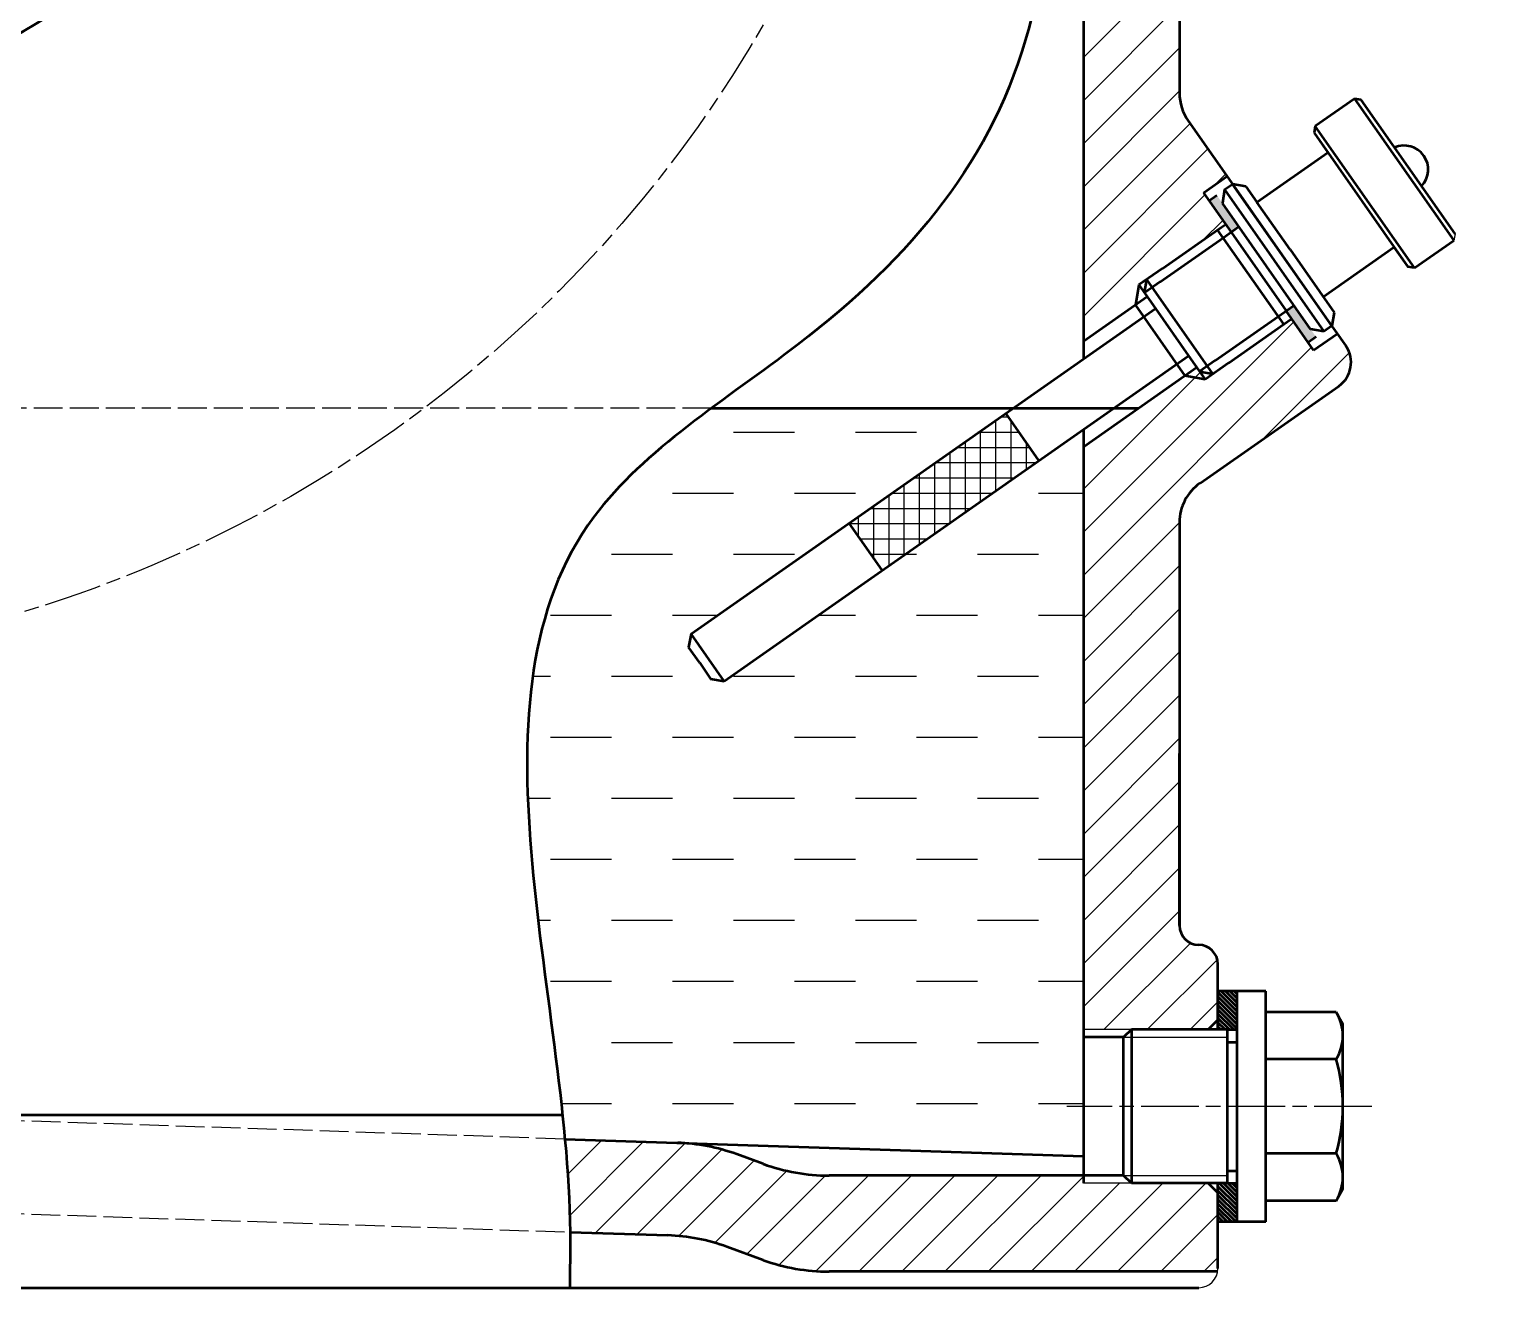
# Model space of a CAD drawing. Header units: millimetres. Extents: x -11122 to -2883, y -3177 to -1688.
# Drawn here: x -10601.6 to -10448.9, y -2800.4 to -2669.5 of the extents above; entities that cross this region are included whole.
import ezdxf

# ---------------------------------------------------------------- set-up
doc = ezdxf.new("R2010")
doc.units = ezdxf.units.MM
doc.header["$LTSCALE"] = 0.5
doc.linetypes.add('AM_ISO02W050', pattern=[7.5, 6, -1.5])
doc.linetypes.add('AM_ISO08W050', pattern=[18, 12, -1.5, 3, -1.5])
for name, color, linetype, lineweight in [('AM_0', 7, 'Continuous', 50), ('AM_3', 6, 'AM_ISO02W050', 25), ('AM_4', 3, 'Continuous', 25), ('AM_7', 4, 'AM_ISO08W050', 25)]:
    doc.layers.add(name, color=color, linetype=linetype, lineweight=lineweight)
pattern_1 = [(45, (-11849.0693, -3710.741), (-2.245064, 2.245064), [])]

msp = doc.modelspace()

# ---------------------------------------------------------------- hatches: boundary and pattern name
at = {"layer": 'AM_0'}
h = msp.add_hatch(color=256, dxfattribs=at)
h.paths.add_polyline_path([(-10470.84, -2698.76), (-10470.02, -2698.19), (-10467.72, -2701.46), (-10468.54, -2702.04)])
h.paths.add_polyline_path([(-10475.75, -2689.99), (-10476.57, -2690.57), (-10478.87, -2687.29), (-10478.05, -2686.72)])
at = {"layer": 'AM_7'}
h = msp.add_hatch(dxfattribs=at)
h.set_pattern_fill('ANSI31', color=256)
h.set_pattern_definition(pattern_1)
h.paths.add_polyline_path([(-10469.43, -2620.39), (-10469.43, -2602.39), (-10491.93, -2602.39), (-10491.93, -2701.93), (-10486.52, -2698.15), (-10486.16, -2696.06), (-10485.34, -2695.48), (-10483.7, -2694.34), (-10477.96, -2690.32), (-10477.14, -2689.75), (-10479.44, -2686.47), (-10476.98, -2684.75), (-10481.02, -2678.98, -0.153915), (-10481.93, -2676.11), (-10481.93, -2623.39, -0.414214), (-10478.93, -2620.39)])
h.paths.add_polyline_path([(-10458.43, -2620.39), (-10453.43, -2620.39), (-10451.93, -2620.39, 0.414214), (-10448.93, -2617.39), (-10448.93, -2602.39), (-10458.43, -2602.39)])
h = msp.add_hatch(dxfattribs=at)
h.set_pattern_fill('ANSI31', color=256)
h.set_pattern_definition(pattern_1)
h.paths.add_polyline_path([(-10465.36, -2706.57, 0.414214), (-10464.63, -2702.4), (-10465.51, -2701.13), (-10467.97, -2702.85), (-10470.26, -2699.58), (-10471.08, -2700.15), (-10478.45, -2705.31), (-10479.03, -2704.49), (-10479.85, -2705.07), (-10480.13, -2704.66), (-10491.93, -2712.92), (-10491.93, -2773.53), (-10486.93, -2773.53), (-10478.93, -2773.53), (-10477.93, -2772.53), (-10477.93, -2769.53), (-10477.93, -2766.72, 0.414214), (-10479.93, -2764.72, -0.414214), (-10481.93, -2762.72), (-10481.93, -2744.82), (-10481.93, -2730.69), (-10481.93, -2720.77, -0.244698), (-10479.79, -2716.68)])
h = msp.add_hatch(dxfattribs=at)
h.set_pattern_fill('DASH', color=256, scale=2)
h.set_pattern_definition([(0, (-13277.9025, -6083.2176), (6.35, 6.35), [6.35, -6.35])])
edge = h.paths.add_edge_path()
edge.add_spline(control_points=[(-10546.14, -2782.39), (-10548.48, -2760.21), (-10556.2, -2729.36), (-10535.29, -2712.34), (-10530.65, -2708.89)], knot_values=[188.309956, 188.309956, 188.309956, 188.309956, 250.985416, 267.841121, 267.841121, 267.841121, 267.841121], degree=3, periodic=0)
edge.add_line((-10530.65, -2708.89), (-10499.25, -2708.89))
edge.add_line((-10499.25, -2708.89), (-10532.76, -2732.36))
edge.add_line((-10532.76, -2732.36), (-10533.01, -2733.75))
edge.add_line((-10533.01, -2733.75), (-10531.86, -2735.39))
edge.add_line((-10531.86, -2735.39), (-10530.72, -2737.03))
edge.add_line((-10530.72, -2737.03), (-10529.32, -2737.27))
edge.add_line((-10529.32, -2737.27), (-10491.93, -2711.09))
edge.add_line((-10491.93, -2711.09), (-10491.93, -2782.39))
edge.add_line((-10491.93, -2782.39), (-10546.14, -2782.39))
h.paths.add_polyline_path([(-10548.66, -2733.5), (-10548.69, -2733.64), (-10548.72, -2733.79)])
h.paths.add_polyline_path([(-10547.65, -2770.18), (-10547.27, -2773.06), (-10547.32, -2772.72), (-10547.36, -2772.39), (-10547.4, -2772.05), (-10547.45, -2771.72), (-10547.49, -2771.38), (-10547.54, -2771.04), (-10547.58, -2770.71), (-10547.63, -2770.37), (-10547.66, -2770.14)])
h.paths.add_polyline_path([(-10547.25, -2773.26), (-10546.85, -2776.3), (-10546.88, -2776.07), (-10546.92, -2775.74), (-10546.97, -2775.4), (-10547.01, -2775.07), (-10547.05, -2774.73), (-10547.1, -2774.4), (-10547.14, -2774.06), (-10547.18, -2773.73), (-10547.23, -2773.39)])
h.paths.add_polyline_path([(-10548.07, -2767.01), (-10548.06, -2767.12), (-10548.05, -2767.19), (-10547.98, -2767.68), (-10548.03, -2767.35)])
h.paths.add_polyline_path([(-10546.85, -2776.32), (-10546.48, -2779.35), (-10546.51, -2779.07), (-10546.55, -2778.74), (-10546.59, -2778.41), (-10546.63, -2778.08), (-10546.67, -2777.74), (-10546.71, -2777.41), (-10546.75, -2777.07), (-10546.8, -2776.74), (-10546.84, -2776.41)])
h.paths.add_polyline_path([(-10548.16, -2766.34), (-10548.14, -2766.5), (-10548.11, -2766.68)])
h.paths.add_polyline_path([(-10546.48, -2779.36), (-10546.14, -2782.39), (-10546.17, -2782.06), (-10546.21, -2781.73), (-10546.24, -2781.39), (-10546.28, -2781.06), (-10546.32, -2780.73), (-10546.35, -2780.4), (-10546.39, -2780.07), (-10546.43, -2779.74), (-10546.47, -2779.41)])
h.paths.add_polyline_path([(-10548.24, -2765.67), (-10548.22, -2765.83), (-10548.2, -2766)])
h.paths.add_polyline_path([(-10530.79, -2709), (-10531.16, -2709.27), (-10530.91, -2709.08), (-10530.65, -2708.89)])
h.paths.add_polyline_path([(-10548.33, -2765), (-10548.31, -2765.16), (-10548.28, -2765.33)])
h.paths.add_polyline_path([(-10531.55, -2709.56), (-10531.67, -2709.66), (-10531.42, -2709.47)])
h.paths.add_polyline_path([(-10548.45, -2763.99), (-10548.45, -2764.04), (-10548.43, -2764.15), (-10548.37, -2764.66), (-10548.41, -2764.33)])
h.paths.add_polyline_path([(-10532.06, -2709.95), (-10532.18, -2710.04), (-10531.93, -2709.85)])
h.paths.add_polyline_path([(-10548.53, -2763.32), (-10548.51, -2763.48), (-10548.49, -2763.66)])
h.paths.add_polyline_path([(-10532.56, -2710.34), (-10532.69, -2710.43), (-10532.43, -2710.24)])
h.paths.add_polyline_path([(-10548.62, -2762.65), (-10548.6, -2762.81), (-10548.58, -2762.99)])
h.paths.add_polyline_path([(-10533.09, -2710.74), (-10533.44, -2711.01), (-10533.19, -2710.82), (-10532.94, -2710.62), (-10532.98, -2710.66)])
h.paths.add_polyline_path([(-10548.69, -2761.98), (-10548.68, -2762.15), (-10548.66, -2762.32)])
h.paths.add_polyline_path([(-10533.81, -2711.31), (-10533.94, -2711.41), (-10533.69, -2711.21)])
h.paths.add_polyline_path([(-10548.77, -2761.31), (-10548.75, -2761.48), (-10548.73, -2761.65)])
h.paths.add_polyline_path([(-10534.31, -2711.7), (-10534.43, -2711.8), (-10534.18, -2711.6)])
h.paths.add_polyline_path([(-10548.85, -2760.65), (-10548.83, -2760.81), (-10548.81, -2760.98)])
h.paths.add_polyline_path([(-10534.8, -2712.1), (-10534.92, -2712.2), (-10534.67, -2712)])
h.paths.add_polyline_path([(-10548.92, -2759.98), (-10548.9, -2760.14), (-10548.89, -2760.31)])
h.paths.add_polyline_path([(-10535.32, -2712.53), (-10535.64, -2712.79), (-10535.4, -2712.59), (-10535.16, -2712.39), (-10535.24, -2712.46)])
h.paths.add_polyline_path([(-10548.99, -2759.31), (-10548.98, -2759.48), (-10548.96, -2759.65)])
h.paths.add_polyline_path([(-10536, -2713.1), (-10536.12, -2713.2), (-10535.88, -2713)])
h.paths.add_polyline_path([(-10549.06, -2758.65), (-10549.05, -2758.81), (-10549.03, -2758.98)])
h.paths.add_polyline_path([(-10536.48, -2713.5), (-10536.59, -2713.6), (-10536.36, -2713.4)])
h.paths.add_polyline_path([(-10549.14, -2757.93), (-10549.13, -2758), (-10549.1, -2758.31), (-10549.13, -2757.98)])
h.paths.add_polyline_path([(-10536.95, -2713.91), (-10537.06, -2714.01), (-10536.83, -2713.81)])
h.paths.add_polyline_path([(-10549.2, -2757.32), (-10549.18, -2757.48), (-10549.16, -2757.65)])
h.paths.add_polyline_path([(-10537.47, -2714.37), (-10537.75, -2714.63), (-10537.52, -2714.42), (-10537.29, -2714.22), (-10537.41, -2714.32)])
h.paths.add_polyline_path([(-10549.26, -2756.66), (-10549.24, -2756.82), (-10549.23, -2756.99)])
h.paths.add_polyline_path([(-10538.09, -2714.94), (-10538.2, -2715.05), (-10537.98, -2714.84)])
h.paths.add_polyline_path([(-10549.32, -2756), (-10549.31, -2756.16), (-10549.29, -2756.33)])
h.paths.add_polyline_path([(-10538.54, -2715.36), (-10538.64, -2715.47), (-10538.42, -2715.26)])
h.paths.add_polyline_path([(-10549.38, -2755.34), (-10549.36, -2755.5), (-10549.35, -2755.67)])
h.paths.add_polyline_path([(-10538.98, -2715.78), (-10539.08, -2715.89), (-10538.86, -2715.68)])
h.paths.add_polyline_path([(-10549.43, -2754.68), (-10549.42, -2754.84), (-10549.4, -2755.01)])
h.paths.add_polyline_path([(-10539.4, -2716.21), (-10539.51, -2716.32), (-10539.3, -2716.1), (-10539.41, -2716.21)])
h.paths.add_polyline_path([(-10549.48, -2754.02), (-10549.47, -2754.18), (-10549.46, -2754.35)])
h.paths.add_polyline_path([(-10539.83, -2716.64), (-10539.93, -2716.75), (-10539.72, -2716.53)])
h.paths.add_polyline_path([(-10549.53, -2753.37), (-10549.52, -2753.53), (-10549.51, -2753.69)])
h.paths.add_polyline_path([(-10540.25, -2717.07), (-10540.35, -2717.18), (-10540.14, -2716.96)])
h.paths.add_polyline_path([(-10549.58, -2752.71), (-10549.57, -2752.87), (-10549.55, -2753.04)])
h.paths.add_polyline_path([(-10540.66, -2717.51), (-10540.75, -2717.62), (-10540.55, -2717.4)])
h.paths.add_polyline_path([(-10549.64, -2751.73), (-10549.62, -2751.96), (-10549.62, -2752), (-10549.6, -2752.38), (-10549.62, -2752.06)])
h.paths.add_polyline_path([(-10541.06, -2717.95), (-10541.15, -2718.06), (-10540.95, -2717.84)])
h.paths.add_polyline_path([(-10549.67, -2751.08), (-10549.66, -2751.24), (-10549.66, -2751.41)])
h.paths.add_polyline_path([(-10541.4, -2718.34), (-10541.73, -2718.74), (-10541.54, -2718.51), (-10541.35, -2718.29), (-10541.29, -2718.22)])
h.paths.add_polyline_path([(-10549.71, -2750.43), (-10549.7, -2750.59), (-10549.69, -2750.76)])
h.paths.add_polyline_path([(-10542.01, -2719.08), (-10542.11, -2719.19), (-10541.92, -2718.96)])
h.paths.add_polyline_path([(-10549.73, -2749.79), (-10549.73, -2749.95), (-10549.72, -2750.11)])
h.paths.add_polyline_path([(-10542.38, -2719.54), (-10542.47, -2719.65), (-10542.29, -2719.42)])
h.paths.add_polyline_path([(-10549.77, -2748.82), (-10549.76, -2748.98), (-10549.76, -2749.05), (-10549.75, -2749.46), (-10549.76, -2749.14)])
h.paths.add_polyline_path([(-10542.74, -2720), (-10542.82, -2720.12), (-10542.65, -2719.88)])
h.paths.add_polyline_path([(-10549.79, -2748.18), (-10549.78, -2748.34), (-10549.78, -2748.5)])
h.paths.add_polyline_path([(-10543.06, -2720.43), (-10543.34, -2720.82), (-10543.17, -2720.59), (-10543, -2720.35), (-10542.97, -2720.31)])
h.paths.add_polyline_path([(-10549.8, -2747.54), (-10549.8, -2747.7), (-10549.8, -2747.86)])
h.paths.add_polyline_path([(-10543.58, -2721.18), (-10543.66, -2721.3), (-10543.5, -2721.06)])
h.paths.add_polyline_path([(-10549.81, -2746.9), (-10549.81, -2747.06), (-10549.81, -2747.22)])
h.paths.add_polyline_path([(-10543.9, -2721.66), (-10543.98, -2721.78), (-10543.82, -2721.54)])
h.paths.add_polyline_path([(-10549.82, -2745.95), (-10549.82, -2746.05), (-10549.82, -2746.14), (-10549.82, -2746.58), (-10549.82, -2746.26)])
h.paths.add_polyline_path([(-10544.22, -2722.15), (-10544.29, -2722.27), (-10544.14, -2722.02)])
h.paths.add_polyline_path([(-10549.82, -2745.31), (-10549.82, -2745.47), (-10549.82, -2745.63)])
h.paths.add_polyline_path([(-10544.51, -2722.61), (-10544.73, -2723.01), (-10544.59, -2722.76), (-10544.44, -2722.51)])
h.paths.add_polyline_path([(-10549.81, -2744.68), (-10549.81, -2744.84), (-10549.81, -2745)])
h.paths.add_polyline_path([(-10544.95, -2723.38), (-10545.02, -2723.51), (-10544.88, -2723.26)])
h.paths.add_polyline_path([(-10549.8, -2744.05), (-10549.8, -2744.21), (-10549.81, -2744.37)])
h.paths.add_polyline_path([(-10545.22, -2723.88), (-10545.29, -2724.01), (-10545.16, -2723.76)])
h.paths.add_polyline_path([(-10549.77, -2743.12), (-10549.77, -2743.17), (-10549.78, -2743.27), (-10549.79, -2743.74), (-10549.78, -2743.43)])
h.paths.add_polyline_path([(-10545.49, -2724.39), (-10545.56, -2724.52), (-10545.43, -2724.26)])
h.paths.add_polyline_path([(-10549.75, -2742.49), (-10549.75, -2742.65), (-10549.76, -2742.81)])
h.paths.add_polyline_path([(-10545.75, -2724.9), (-10545.94, -2725.29), (-10545.81, -2725.03), (-10545.69, -2724.77), (-10545.71, -2724.81)])
h.paths.add_polyline_path([(-10549.72, -2741.87), (-10549.73, -2742.03), (-10549.73, -2742.18)])
h.paths.add_polyline_path([(-10546.12, -2725.68), (-10546.18, -2725.81), (-10546.06, -2725.55)])
h.paths.add_polyline_path([(-10549.68, -2741.26), (-10549.69, -2741.41), (-10549.7, -2741.57)])
h.paths.add_polyline_path([(-10546.35, -2726.2), (-10546.41, -2726.33), (-10546.29, -2726.07)])
h.paths.add_polyline_path([(-10549.62, -2740.34), (-10549.63, -2740.46), (-10549.66, -2740.95), (-10549.64, -2740.64)])
h.paths.add_polyline_path([(-10546.58, -2726.72), (-10546.63, -2726.86), (-10546.52, -2726.59)])
h.paths.add_polyline_path([(-10549.57, -2739.73), (-10549.58, -2739.88), (-10549.59, -2740.03)])
h.paths.add_polyline_path([(-10546.81, -2727.29), (-10546.95, -2727.66), (-10546.85, -2727.39), (-10546.74, -2727.12), (-10546.78, -2727.21)])
h.paths.add_polyline_path([(-10549.51, -2739.12), (-10549.53, -2739.27), (-10549.54, -2739.42)])
h.paths.add_polyline_path([(-10547.1, -2728.06), (-10547.15, -2728.19), (-10547.05, -2727.92)])
h.paths.add_polyline_path([(-10549.45, -2738.51), (-10549.47, -2738.66), (-10549.48, -2738.82)])
h.paths.add_polyline_path([(-10547.3, -2728.6), (-10547.35, -2728.74), (-10547.25, -2728.46)])
h.paths.add_polyline_path([(-10549.34, -2737.57), (-10549.36, -2737.7), (-10549.42, -2738.21), (-10549.38, -2737.91), (-10549.35, -2737.61)])
h.paths.add_polyline_path([(-10547.49, -2729.14), (-10547.53, -2729.28), (-10547.44, -2729.01)])
h.paths.add_polyline_path([(-10549.27, -2737.02), (-10549.29, -2737.16), (-10549.31, -2737.31)])
h.paths.add_polyline_path([(-10547.69, -2729.76), (-10547.79, -2730.11), (-10547.71, -2729.83), (-10547.62, -2729.56), (-10547.67, -2729.7)])
h.paths.add_polyline_path([(-10549.18, -2736.42), (-10549.21, -2736.57), (-10549.23, -2736.72)])
h.paths.add_polyline_path([(-10547.92, -2730.52), (-10547.96, -2730.67), (-10547.88, -2730.39)])
h.paths.add_polyline_path([(-10549.09, -2735.83), (-10549.12, -2735.98), (-10549.14, -2736.13)])
h.paths.add_polyline_path([(-10548.07, -2731.08), (-10548.11, -2731.22), (-10548.04, -2730.94)])
h.paths.add_polyline_path([(-10549, -2735.24), (-10549.02, -2735.39), (-10549.05, -2735.54)])
h.paths.add_polyline_path([(-10548.23, -2731.65), (-10548.26, -2731.79), (-10548.19, -2731.51)])
h.paths.add_polyline_path([(-10548.89, -2734.66), (-10548.92, -2734.8), (-10548.95, -2734.95)])
h.paths.add_polyline_path([(-10548.39, -2732.31), (-10548.47, -2732.64), (-10548.4, -2732.36), (-10548.33, -2732.07), (-10548.38, -2732.27)])
h.paths.add_polyline_path([(-10548.78, -2734.08), (-10548.81, -2734.22), (-10548.84, -2734.37)])
h.paths.add_polyline_path([(-10548.54, -2732.93), (-10548.57, -2733.07), (-10548.6, -2733.21)])
h = msp.add_hatch(dxfattribs=at)
h.set_pattern_fill('ANSI37', color=256, scale=0.5, angle=45)
h.set_pattern_definition([(90, (-13225.1912, -6083.2176), (-1.5875, 0), []), (180, (-13225.1912, -6083.2176), (-1e-16, -1.5875), [])])
h.paths.add_polyline_path([(-10512.86, -2725.74), (-10516.3, -2720.83), (-10500, -2709.41), (-10496.56, -2714.33)])
h = msp.add_hatch(dxfattribs=at)
h.set_pattern_fill('ANSI31', color=256)
h.set_pattern_definition([(45, (-13267.1675, -6120.819), (-2.245064, 2.245064), [])])
edge = h.paths.add_edge_path()
edge.add_arc((-10518.4, -2778.72), 20, 250, 270, ccw=False)
edge.add_line((-10525.24, -2797.51), (-10529.02, -2796.14))
edge.add_arc((-10535.86, -2814.93), 20, 430, 448.0908)
edge.add_line((-10535.19, -2794.94), (-10545.35, -2794.6))
edge.add_spline(control_points=[(-10545.35, -2794.6), (-10545.38, -2791.46), (-10545.58, -2788.22), (-10545.88, -2784.92)], knot_values=[270.238673, 270.238673, 270.238673, 270.238673, 279.633953, 279.633953, 279.633953, 279.633953], degree=3, periodic=0)
edge.add_line((-10545.88, -2784.92), (-10534.18, -2785.31))
edge.add_arc((-10534.85, -2805.3), 20, 430, 448.0908, ccw=False)
edge.add_line((-10528.01, -2786.51), (-10525.24, -2787.51))
edge.add_arc((-10518.4, -2768.72), 20, 250, 270)
edge.add_line((-10518.4, -2788.72), (-10491.93, -2788.72))
edge.add_line((-10491.93, -2788.72), (-10491.93, -2789.53))
edge.add_line((-10491.93, -2789.53), (-10486.93, -2789.53))
edge.add_line((-10486.93, -2789.53), (-10478.93, -2789.53))
edge.add_line((-10478.93, -2789.53), (-10477.93, -2790.53))
edge.add_line((-10477.93, -2790.53), (-10477.93, -2793.54))
edge.add_line((-10477.93, -2793.54), (-10477.93, -2798.39))
edge.add_arc((-10479.93, -2798.39), 2, 350.4069, 360, ccw=False)
edge.add_line((-10477.95, -2798.72), (-10518.4, -2798.72))

# ---------------------------------------------------------------- linework, layer by layer
for p, q in [((-10477.96, -2690.32), (-10485.34, -2695.48)), ((-10477.39, -2691.14), (-10475.75, -2689.99)), ((-10453.26, -2690.73), (-10453.39, -2691.42)), ((-10470.43, -2692.37), (-10466.99, -2697.28)), ((-10482.71, -2700.97), (-10485.58, -2696.88)), ((-10471.65, -2699.33), (-10470.02, -2698.19)), ((-10482.71, -2700.97), (-10479.85, -2705.07)), ((-10478.45, -2705.31), (-10471.08, -2700.15)), ((-10475.93, -2769.53), (-10475.93, -2773.53)), ((-10477.93, -2773.53), (-10486.93, -2773.53)), ((-10475.93, -2773.53), (-10477.93, -2773.53)), ((-10475.93, -2774.34), (-10475.93, -2773.53)), ((-10475.93, -2788.72), (-10475.93, -2774.34)), ((-10486.93, -2789.53), (-10476.93, -2789.53)), ((-10475.93, -2788.72), (-10475.93, -2789.53)), ((-10475.93, -2793.54), (-10475.93, -2789.53))]:
    msp.add_line(p, q)
msp.add_arc((-10479.93, -2798.39), 2, 270, 0)
at = {"layer": 'AM_0'}
for p, q in [((-10491.93, -2602.39), (-10491.93, -2703.76)), ((-10481.93, -2623.39), (-10481.93, -2676.11)), ((-10463.71, -2676.68), (-10467.81, -2679.55)), ((-10463.01, -2676.8), (-10463.71, -2676.68)), ((-10463.71, -2676.68), (-10453.39, -2691.42)), ((-10453.26, -2690.73), (-10463.01, -2676.8)), ((-10481.02, -2678.98), (-10475.83, -2686.39)), ((-10467.81, -2679.55), (-10467.93, -2680.24)), ((-10457.48, -2694.29), (-10467.81, -2679.55)), ((-10467.93, -2680.24), (-10458.18, -2694.17)), ((-10467.93, -2680.24), (-10466.5, -2682.29)), ((-10473.87, -2687.45), (-10466.5, -2682.29)), ((-10479.44, -2686.47), (-10476.98, -2684.75)), ((-10477.23, -2686.14), (-10476.41, -2685.57)), ((-10475.02, -2685.82), (-10476.41, -2685.57)), ((-10466.08, -2700.31), (-10476.41, -2685.57)), ((-10479.44, -2686.47), (-10476.57, -2690.57)), ((-10478.87, -2687.29), (-10478.05, -2686.72)), ((-10477.23, -2686.14), (-10477.47, -2687.54)), ((-10477.23, -2686.14), (-10466.9, -2700.89)), ((-10475.83, -2686.39), (-10466.66, -2699.5)), ((-10475.02, -2685.82), (-10473.87, -2687.45)), ((-10468.3, -2700.64), (-10477.47, -2687.54)), ((-10470.43, -2692.37), (-10473.87, -2687.45)), ((-10483.7, -2694.34), (-10477.55, -2690.03)), ((-10477.96, -2690.32), (-10477.14, -2689.75)), ((-10471.08, -2700.15), (-10477.96, -2690.32)), ((-10477.39, -2691.14), (-10475.75, -2689.99)), ((-10483.94, -2695.73), (-10477.39, -2691.14)), ((-10476.57, -2690.57), (-10470.84, -2698.76)), ((-10457.48, -2694.29), (-10453.39, -2691.42)), ((-10481.93, -2693.1), (-10481.93, -2693.1)), ((-10470.43, -2692.37), (-10465.84, -2698.92)), ((-10466.99, -2697.28), (-10459.61, -2692.12)), ((-10459.61, -2692.12), (-10458.18, -2694.17)), ((-10483.7, -2694.34), (-10486.16, -2696.06)), ((-10481.93, -2694.32), (-10481.93, -2694.32)), ((-10457.48, -2694.29), (-10458.18, -2694.17)), ((-10486.16, -2696.06), (-10486.52, -2698.15)), ((-10486.16, -2696.06), (-10484.43, -2698.51)), ((-10485.58, -2696.88), (-10485.34, -2695.48)), ((-10483.94, -2695.73), (-10485.58, -2696.88)), ((-10478.45, -2705.31), (-10485.34, -2695.48)), ((-10485.29, -2697.29), (-10491.93, -2701.93)), ((-10532.76, -2732.36), (-10484.43, -2698.51)), ((-10486.52, -2698.15), (-10481.36, -2705.52)), ((-10484.43, -2698.51), (-10480.99, -2703.43)), ((-10478.21, -2703.92), (-10471.65, -2699.33)), ((-10471.65, -2699.33), (-10470.02, -2698.19)), ((-10467.97, -2702.85), (-10470.84, -2698.76)), ((-10466.66, -2699.5), (-10464.63, -2702.4)), ((-10465.84, -2698.92), (-10466.08, -2700.31)), ((-10476.81, -2704.17), (-10471.08, -2700.15)), ((-10471.08, -2700.15), (-10470.26, -2699.58)), ((-10466.9, -2700.89), (-10468.3, -2700.64)), ((-10466.08, -2700.31), (-10466.9, -2700.89)), ((-10467.72, -2701.46), (-10468.54, -2702.04)), ((-10467.97, -2702.85), (-10465.51, -2701.13)), ((-10529.32, -2737.27), (-10480.99, -2703.43)), ((-10480.99, -2703.43), (-10479.27, -2705.89)), ((-10478.21, -2703.92), (-10479.85, -2705.07)), ((-10480.13, -2704.66), (-10491.93, -2712.92)), ((-10479.27, -2705.89), (-10481.36, -2705.52)), ((-10479.85, -2705.07), (-10478.45, -2705.31)), ((-10476.81, -2704.17), (-10479.27, -2705.89)), ((-10479.79, -2716.68), (-10465.36, -2706.57)), ((-10530.65, -2708.89), (-10486.18, -2708.89)), ((-10496.56, -2714.33), (-10500, -2709.41)), ((-10491.93, -2711.09), (-10491.93, -2789.53)), ((-10512.86, -2725.74), (-10516.3, -2720.83)), ((-10481.93, -2720.77), (-10481.93, -2762.72)), ((-10481.93, -2720.77), (-10481.93, -2762.72)), ((-10481.93, -2730.69), (-10481.93, -2762.72)), ((-10532.76, -2732.36), (-10533.01, -2733.75)), ((-10529.32, -2737.27), (-10532.76, -2732.36)), ((-10531.86, -2735.39), (-10533.01, -2733.75)), ((-10531.86, -2735.39), (-10530.72, -2737.03)), ((-10530.72, -2737.03), (-10529.32, -2737.27)), ((-10481.93, -2744.82), (-10481.93, -2762.72)), ((-10481.93, -2762.72), (-10481.93, -2744.82)), ((-10479.93, -2764.72), (-10479.93, -2764.72)), ((-10477.93, -2773.53), (-10477.93, -2766.72)), ((-10475.93, -2769.53), (-10477.93, -2769.53)), ((-10477.93, -2769.53), (-10477.93, -2773.53)), ((-10477.93, -2769.53), (-10477.93, -2772.53)), ((-10472.93, -2769.53), (-10475.93, -2769.53)), ((-10475.93, -2793.54), (-10475.93, -2769.53)), ((-10472.93, -2793.54), (-10472.93, -2769.53)), ((-10477.93, -2772.53), (-10478.93, -2773.53)), ((-10465.63, -2771.72), (-10472.93, -2771.72)), ((-10465.63, -2771.72), (-10464.92, -2772.94)), ((-10486.93, -2773.53), (-10487.74, -2774.34)), ((-10476.93, -2773.53), (-10486.93, -2773.53)), ((-10486.93, -2773.53), (-10486.93, -2789.53)), ((-10478.93, -2773.53), (-10486.93, -2773.53)), ((-10476.93, -2773.53), (-10475.93, -2773.53)), ((-10476.93, -2789.53), (-10476.93, -2773.53)), ((-10464.93, -2790.13), (-10464.93, -2772.93)), ((-10487.74, -2774.34), (-10491.93, -2774.34)), ((-10487.74, -2788.72), (-10487.74, -2774.34)), ((-10476.93, -2774.84), (-10475.93, -2774.84)), ((-10465.63, -2776.62), (-10472.93, -2776.62)), ((-10630.76, -2782.39), (-10546.14, -2782.39)), ((-10464.95, -2782.39), (-10464.93, -2782.39)), ((-10545.9, -2784.92), (-10491.93, -2786.72)), ((-10525.24, -2787.51), (-10528.01, -2786.51)), ((-10465.63, -2786.44), (-10472.93, -2786.44)), ((-10491.93, -2788.72), (-10518.4, -2788.72)), ((-10487.74, -2788.72), (-10491.93, -2788.72)), ((-10486.93, -2789.53), (-10487.74, -2788.72)), ((-10476.93, -2789.53), (-10486.93, -2789.53)), ((-10478.93, -2789.53), (-10486.93, -2789.53)), ((-10478.93, -2789.53), (-10477.93, -2790.53)), ((-10477.93, -2793.72), (-10477.93, -2789.53)), ((-10477.93, -2798.39), (-10477.93, -2789.53)), ((-10476.93, -2788.22), (-10475.93, -2788.22)), ((-10476.93, -2789.53), (-10475.93, -2789.53)), ((-10477.93, -2793.54), (-10477.93, -2790.53)), ((-10465.63, -2791.35), (-10464.92, -2790.12)), ((-10465.63, -2791.35), (-10472.93, -2791.35)), ((-10475.93, -2793.54), (-10477.93, -2793.54)), ((-10472.93, -2793.54), (-10475.93, -2793.54)), ((-10545.35, -2794.6), (-10535.19, -2794.94)), ((-10525.24, -2797.51), (-10529.02, -2796.14)), ((-10477.95, -2798.72), (-10518.4, -2798.72)), ((-10874.01, -2800.39), (-10479.93, -2800.39))]:
    msp.add_line(p, q, dxfattribs=at)
at = {"layer": 'AM_0', "linetype": 'Continuous'}
for p, q in [((-10475.93, -2771.64), (-10477.93, -2769.64)), ((-10475.93, -2771.2), (-10477.6, -2769.53)), ((-10475.93, -2770.75), (-10477.15, -2769.53)), ((-10475.93, -2770.3), (-10476.7, -2769.53)), ((-10475.93, -2769.85), (-10476.25, -2769.53)), ((-10475.93, -2772.09), (-10477.93, -2770.09)), ((-10475.93, -2772.54), (-10477.93, -2770.54)), ((-10475.93, -2772.99), (-10477.93, -2770.99)), ((-10475.93, -2773.44), (-10477.93, -2771.44)), ((-10476.29, -2773.53), (-10477.93, -2771.89)), ((-10476.73, -2773.53), (-10477.93, -2772.34)), ((-10477.18, -2773.53), (-10477.93, -2772.79)), ((-10477.63, -2773.53), (-10477.93, -2773.24)), ((-10475.93, -2791.4), (-10477.8, -2789.53)), ((-10475.93, -2790.95), (-10477.35, -2789.53)), ((-10475.93, -2790.5), (-10476.9, -2789.53)), ((-10475.93, -2790.05), (-10476.45, -2789.53)), ((-10475.93, -2789.6), (-10476, -2789.53)), ((-10475.93, -2791.85), (-10477.93, -2789.85)), ((-10475.93, -2792.3), (-10477.93, -2790.3)), ((-10475.93, -2792.75), (-10477.93, -2790.75)), ((-10475.93, -2793.2), (-10477.93, -2791.2)), ((-10476.04, -2793.54), (-10477.93, -2791.65)), ((-10476.49, -2793.54), (-10477.93, -2792.1)), ((-10476.93, -2793.54), (-10477.93, -2792.54)), ((-10477.38, -2793.54), (-10477.93, -2792.99)), ((-10477.83, -2793.54), (-10477.93, -2793.44))]:
    msp.add_line(p, q, dxfattribs=at)
at = {"layer": 'AM_0'}
for centre, radius, start, end in [((-10640.76, -2602.39), 77.5, 37.7997, 322.2003), ((-10476.93, -2676.11), 5, 180, 215), ((-10458.55, -2684.05), 2.5, 316.537, 113.463), ((-10467.08, -2704.12), 3, 305, 35), ((-10476.93, -2720.77), 5, 125, 180), ((-10479.93, -2762.72), 2, 180, 270), ((-10479.93, -2766.72), 2, 360, 90), ((-10469.58, -2774.17), 4.65, 328.1553, 31.8447), ((-10482.48, -2781.53), 17.55, 343.7642, 16.2358), ((-10534.85, -2805.3), 20, 70, 88.0908), ((-10469.58, -2788.89), 4.65, 328.1553, 31.8447), ((-10518.4, -2768.72), 20, 250, 270), ((-10535.86, -2814.93), 20, 70, 88.0908), ((-10481.93, -2796.72), 0.001, 270, 0), ((-10518.4, -2778.72), 20, 250, 270)]:
    msp.add_arc(centre, radius, start, end, dxfattribs=at)
msp.add_open_spline([(-10518.19, -2487.39), (-10524.67, -2499.19), (-10540.36, -2527.76), (-10481.68, -2648.85), (-10501.05, -2690.89), (-10560.93, -2727.38), (-10545.23, -2770.58), (-10545.35, -2796.09), (-10545.35, -2796.82), (-10545.35, -2798.01), (-10545.36, -2799.2), (-10545.37, -2800.39)], degree=3, knots=[0, 0, 0, 0, 36.267428, 87.758573, 177.430253, 205.165662, 279.633953, 281.855177, 281.855177, 281.855177, 285.424929, 285.424929, 285.424929, 285.424929], dxfattribs=at)
at = {"layer": 'AM_3', "lineweight": 25}
for p, q in [((-10530.65, -2708.89), (-10864.01, -2708.89)), ((-10545.9, -2784.92), (-10864.01, -2774.32)), ((-10845.01, -2784.62), (-10535.19, -2794.94))]:
    msp.add_line(p, q, dxfattribs=at)
at = {"layer": 'AM_4'}
for p, q in [((-10485.58, -2696.88), (-10477.39, -2691.14)), ((-10479.85, -2705.07), (-10471.65, -2699.33)), ((-10486.93, -2773.53), (-10491.93, -2773.53)), ((-10487.74, -2774.34), (-10476.93, -2774.34)), ((-10486.93, -2789.53), (-10491.93, -2789.53)), ((-10487.74, -2788.72), (-10476.93, -2788.72))]:
    msp.add_line(p, q, dxfattribs=at)
at = {"layer": 'AM_7'}
msp.add_line((-10461.93, -2781.53), (-10493.66, -2781.53), dxfattribs=at)
msp.add_circle((-10640.76, -2602.39), 133.33, dxfattribs=at)

doc.saveas('drawing.dxf')
